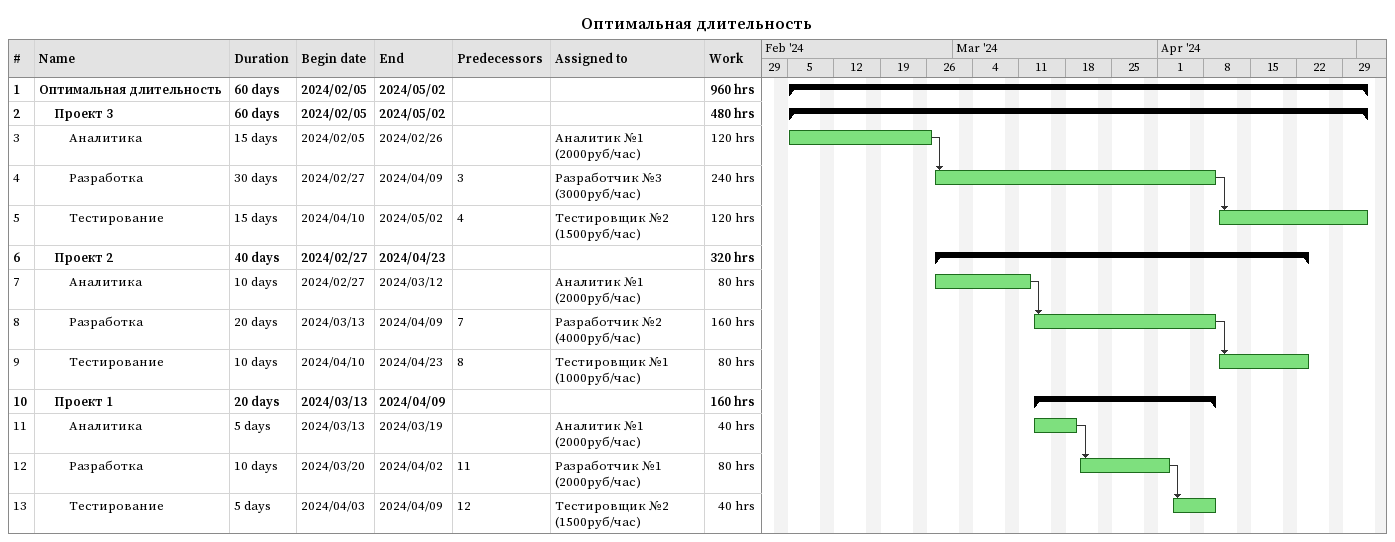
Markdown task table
Оптимальная длительность

| ID | Level | Task | Duration | Start | Finish | Predecessors | Resources | Work (h) |
|---|---|---|---|---|---|---|---|---|
| 1 | 1 | **Оптимальная длительность** | 60d | 2024-02-05 | 2024-05-02 |  |  | 960 |
| 2 | 2 | **Проект 3** | 60d | 2024-02-05 | 2024-05-02 |  |  | 480 |
| 3 | 3 | Аналитика | 15d | 2024-02-05 | 2024-02-26 |  | Аналитик №1 (2000руб/час) | 120 |
| 4 | 3 | Разработка | 30d | 2024-02-27 | 2024-04-09 | 3 | Разработчик №3 (3000руб/час) | 240 |
| 5 | 3 | Тестирование | 15d | 2024-04-10 | 2024-05-02 | 4 | Тестировщик №2 (1500руб/час) | 120 |
| 6 | 2 | **Проект 2** | 40d | 2024-02-27 | 2024-04-23 |  |  | 320 |
| 7 | 3 | Аналитика | 10d | 2024-02-27 | 2024-03-12 |  | Аналитик №1 (2000руб/час) | 80 |
| 8 | 3 | Разработка | 20d | 2024-03-13 | 2024-04-09 | 7 | Разработчик №2 (4000руб/час) | 160 |
| 9 | 3 | Тестирование | 10d | 2024-04-10 | 2024-04-23 | 8 | Тестировщик №1 (1000руб/час) | 80 |
| 10 | 2 | **Проект 1** | 20d | 2024-03-13 | 2024-04-09 |  |  | 160 |
| 11 | 3 | Аналитика | 5d | 2024-03-13 | 2024-03-19 |  | Аналитик №1 (2000руб/час) | 40 |
| 12 | 3 | Разработка | 10d | 2024-03-20 | 2024-04-02 | 11 | Разработчик №1 (2000руб/час) | 80 |
| 13 | 3 | Тестирование | 5d | 2024-04-03 | 2024-04-09 | 12 | Тестировщик №2 (1500руб/час) | 40 |
